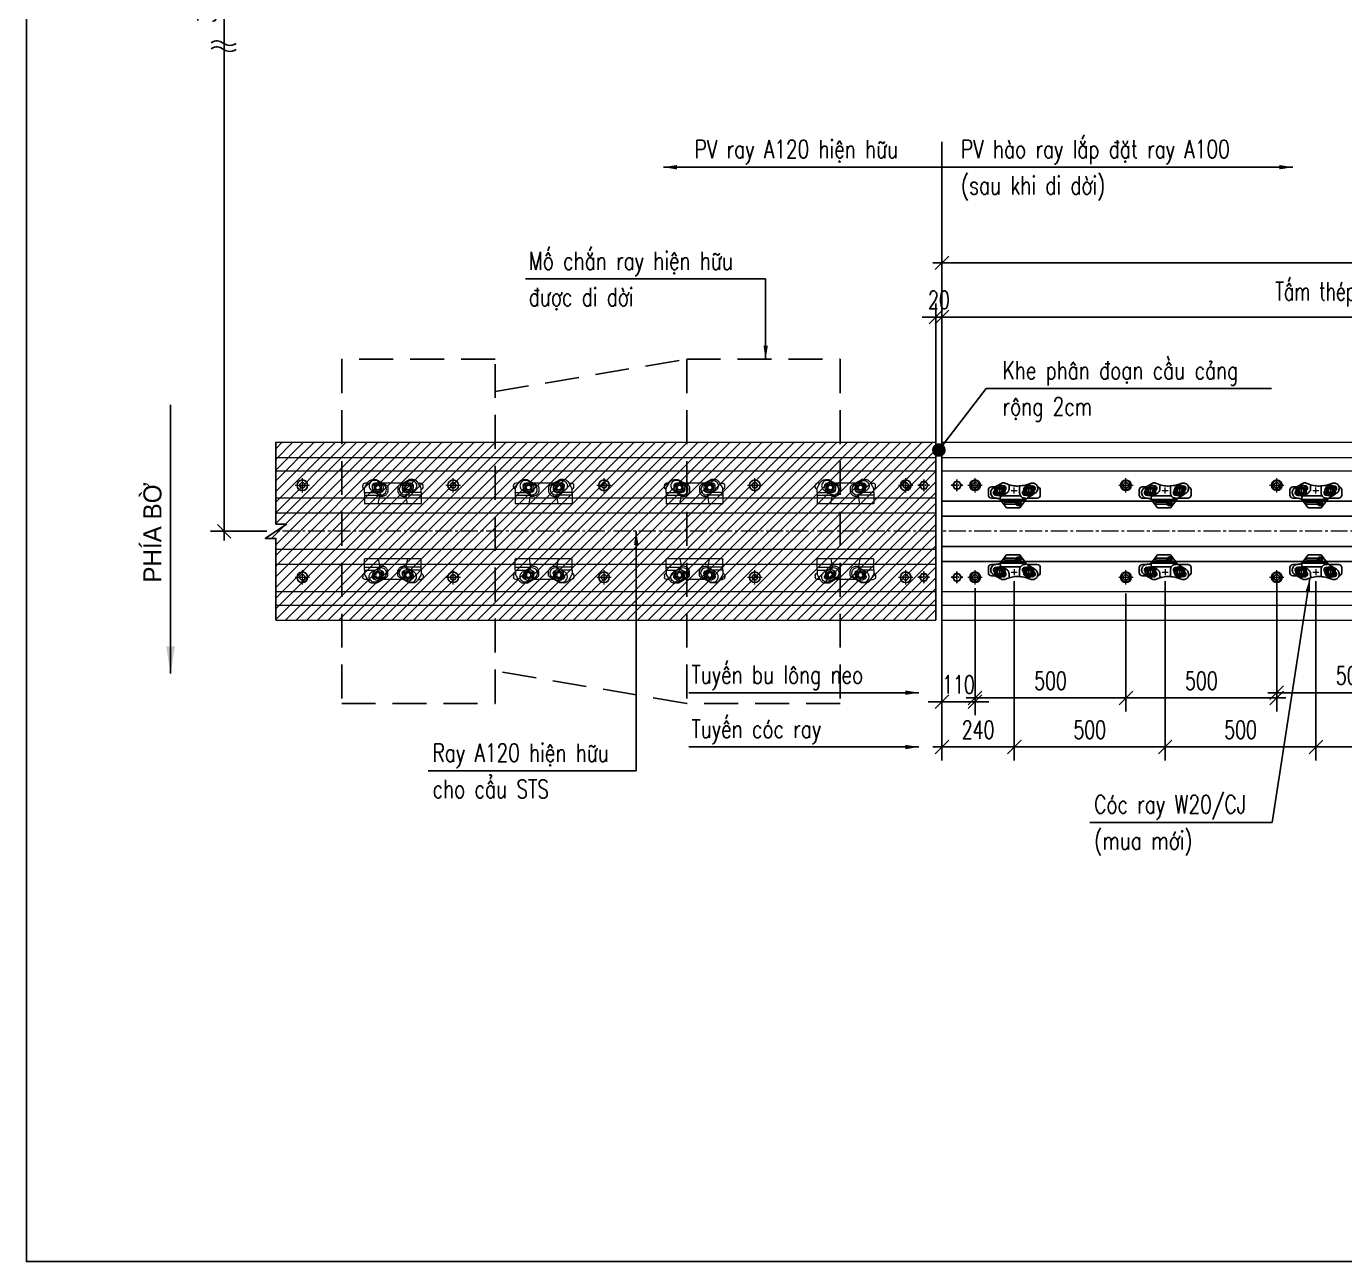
# Model space of a CAD drawing. Header units: millimetres. Extents: x 105795 to 260623, y -660711 to -234400.
# Drawn here: x 132530 to 136899, y -321277 to -317182 of the extents above; entities that cross this region are included whole.
import ezdxf
from ezdxf.enums import TextEntityAlignment as Align

# ---------------------------------------------------------------- set-up
doc = ezdxf.new("R2010")
doc.units = ezdxf.units.MM
doc.header["$LTSCALE"] = 150
doc.header["$MEASUREMENT"] = 0
for name, pattern in [('CENTER', [2, 1.25, -0.25, 0.25, -0.25]), ('CENTER2', [1.125, 0.75, -0.125, 0.125, -0.125]), ('HIDDEN', [0.375, 0.25, -0.125])]:
    doc.linetypes.add(name, pattern=pattern)
doc.layers.get('Defpoints').update_dxf_attribs({"color": 255})
for name, color, linetype in [('Bulong chinh cao do', 7, 'Continuous'), ('Gochanxe', 6, 'Continuous'), ('Khe PD cau cang', 5, 'Continuous'), ('PART', 3, 'Continuous'), ('Ray moi', 1, 'Continuous'), ('T-Dim', 8, 'Continuous'), ('T-Hatch', 8, 'Continuous'), ('T-Manh', 8, 'Continuous'), ('T-Thay', 3, 'Continuous'), ('T-Thep', 1, 'Continuous'), ('T-Truc', 13, 'CENTER2'), ('Tam thep dem', 2, 'Continuous'), ('TEXT', 4, 'Continuous')]:
    doc.layers.add(name, color=color, linetype=linetype)
doc.styles.add('HOA', font='VHAVAN.TTF', dxfattribs={"width": 0.85})
doc.styles.add('THUONG', font='vnsimple.shx', dxfattribs={"width": 0.75})
doc.styles.add('vnsimple', font='vnsimple.shx', dxfattribs={"width": 0.7})
doc.dimstyles.new('30L', dxfattribs={"dimscale": 300, "dimtxt": 0.2, "dimasz": 0.15, "dimexe": 0.15, "dimexo": 0.1, "dimgap": 0.09, "dimtad": 1, "dimdsep": 46, "dimtxsty": 'vnsimple', "dimblk": 'OBLIQUE', "dimcen": 0.09, "dimdle": 0.1, "dimclrd": 256, "dimclre": 256, "dimclrt": 3, "dimadec": 0, "dimazin": 0, "dimtfac": 1, "dimtix": 1, "dimtmove": 1, "dimatfit": 3, "dimfxl": 1, "dimtolj": 1, "dimtzin": 0, "dimarcsym": 0})

# ---------------------------------------------------------------- blocks, each defined once
blk = doc.blocks.new('Bulong M16 chinh cao do')
at = {"layer": 'Bulong chinh cao do', "lineweight": -3}
blk.add_lwpolyline([(-13.9, 0), (-6.9, -12), (6.9, -12), (13.9, 0), (6.9, 12), (-6.9, 12)], close=True, dxfattribs=at)
at = {"layer": 'T-Truc', "color": 250, "linetype": 'CENTER', "lineweight": -3, "ltscale": 0.1}
for p, q in [((-19.4, 0), (19.4, 0)), ((0, -19.4), (0, 19.4))]:
    blk.add_line(p, q, dxfattribs=at)
blk = doc.blocks.new('BU LONG')
at = {"layer": 'PART', "color": 2, "linetype": 'ByBlock', "lineweight": 9, "ltscale": 0.1}
for p, q in [((587063.7, -184968.2), (587063.7, -184920.2)), ((587039.7, -184944.2), (587087.7, -184944.2))]:
    blk.add_line(p, q, dxfattribs=at)
at = {"layer": 'PART', "color": 8, "linetype": 'Continuous'}
blk.add_lwpolyline([(587055.4, -184929.8), (587047.1, -184944.2), (587055.4, -184958.6), (587072.1, -184958.6), (587080.4, -184944.2), (587072.1, -184929.8)], close=True, dxfattribs=at)
at = {"layer": 'PART', "color": 2, "linetype": 'Continuous'}
for radius in [17.6, 8.8]:
    blk.add_circle((587063.7, -184944.2), radius, dxfattribs=at)
blk = doc.blocks.new('coc1')
at = {"layer": 'T-Dim', "color": 8}
for p, q in [((252148.7, -30911), (252131.7, -30911)), ((252158.7, -30953.7), (252158.7, -30921)), ((252163.3, -30958.5), (252191, -30979.2)), ((252191, -30979.2), (252191, -31022.5)), ((252191, -31022.5), (252163.3, -31043.3)), ((252121.7, -31059.7), (252121.7, -31073)), ((252158.7, -31073), (252158.7, -31062.1)), ((252131.7, -31083), (252148.7, -31083))]:
    blk.add_line(p, q, dxfattribs=at)
at = {"layer": 'T-Dim', "color": 250}
for p, q in [((252126.1, -30948.7), (252141.5, -30948.7)), ((252151.5, -30976.2), (252151.5, -31038.5)), ((252171.9, -30984.6), (252171.2, -30984.6)), ((252171.2, -30984.6), (252171.3, -30985.4)), ((252172.9, -31027.2), (252172.9, -30993.4)), ((252174.9, -30991.4), (252177.5, -30991.4)), ((252177.5, -30983), (252175.9, -30983)), ((252175.9, -30983), (252175.9, -30984.6)), ((252175.9, -30985.9), (252175.9, -30987.5)), ((252177.5, -30987.5), (252175.9, -30987.5)), ((252177.8, -30983.6), (252177.8, -30984.6)), ((252177.8, -30986.9), (252177.8, -30985.9)), ((252178.3, -30984.6), (252178.4, -30984.6)), ((252179.5, -30993.4), (252179.5, -31027.2)), ((252181.8, -30986.4), (252181.8, -30984)), ((252126.3, -31045.1), (252141.7, -31045.1)), ((252174.9, -31029.2), (252177.5, -31029.2))]:
    blk.add_line(p, q, dxfattribs=at)
for points in [[(252147.6, -30948.5), (252140.6, -30936.7), (252126.7, -30936.8), (252120, -30948.9), (252127.1, -30960.8), (252140.9, -30960.6)], [(252147.9, -31044.8), (252140.8, -31033), (252127, -31033.1), (252120.2, -31045.2), (252127.3, -31057.1), (252141.1, -31056.9)]]:
    blk.add_lwpolyline(points, close=True, dxfattribs=at)
blk.add_lwpolyline([(252172.3, -30985.9), (252171.8, -30985.9, -0.402189), (252171.3, -30985.4, -0.402189)], format="xyb", dxfattribs=at)
for points in [[(252171.8, -30984.6), (252171.9, -30984.6)], [(252178.3, -30985.9), (252172.3, -30985.9)], [(252174.6, -30984.6), (252178.3, -30984.6)], [(252178.1, -30984.6), (252179.1, -30984.6)], [(252179.1, -30985.9), (252178.3, -30985.9)]]:
    blk.add_lwpolyline(points, dxfattribs=at)
for centre, radius in [((252133.8, -30949.1), 17.5), ((252133.8, -30948.7), 12), ((252133.8, -30948.7), 8.21), ((252133.8, -30948.7), 7.72), ((252176.2, -30982.5), 7.99), ((252134, -31045.1), 17.7), ((252134, -31045.1), 12), ((252134, -31045.1), 8.58), ((252134, -31045.1), 7.72)]:
    blk.add_circle(centre, radius, dxfattribs=at)
for centre, radius, start, end in [((252126.7, -30936.2), 8.21, 33.8579, 204.33), ((252141.3, -30961.6), 8.21, 217.2187, 24.4659), ((252174.7, -30980.6), 4.86, 309.8531, 235.0368), ((252174.6, -30981), 3.55, 325.9393, 270.8947), ((252126.6, -31033), 8.58, 40.2477, 202.8953), ((252174.9, -30993.4), 2, 90, 180), ((252177.5, -30993.4), 2, 0, 90), ((252178.6, -30983.1), 1.56, 288.3305, 324.0231), ((252179, -30987), 1.05, 31.2028, 83.0416), ((252180.9, -30985.2), 1.54, 51.5074, 129.6961), ((252180.9, -30985.2), 1.54, 230.3039, 308.4926), ((252126.6, -31033), 8.58, 243.5906, 244.2653), ((252141.2, -31057), 8.58, 221.8793, 20.5324), ((252141.2, -31057), 8.58, 61.7402, 62.4743), ((252174.9, -31027.2), 2, 180, 270), ((252177.5, -31027.2), 2, 270, 0)]:
    blk.add_arc(centre, radius, start, end, dxfattribs=at)
at = {"layer": 'T-Dim', "color": 8}
for centre, radius, start, end in [((252131.7, -30921), 10, 90, 172.7502), ((252148.7, -30921), 10, 0, 90), ((252141.2, -31057), 8.58, 179.9374, 180.02), ((252126.6, -31033), 8.58, 358.8777, 359.7675), ((252131.7, -31073), 10, 180, 270), ((252148.7, -31073), 10, 270, 0)]:
    blk.add_arc(centre, radius, start, end, dxfattribs=at)
blk.add_open_spline([(252163.3, -30958.5), (252160.5, -30956.2), (252157.4, -30952.2), (252153.2, -30944.9), (252142, -30926.5), (252136.6, -30921.3), (252129, -30918.9), (252122.3, -30919.2), (252116.3, -30921.6), (252113.2, -30924.9), (252109.9, -30930.5), (252108.9, -30934.1), (252109, -30939.9), (252111.7, -30947.5), (252113.9, -30953.5), (252116, -30959.9), (252117.8, -30970.7), (252118.9, -30980.9), (252119.3, -30990.5), (252118.4, -30998.7), (252116, -31010.1), (252113.9, -31017.1), (252110.2, -31026.3), (252108.6, -31031.1), (252108.6, -31036), (252110, -31039.8), (252119.9, -31056.7), (252121.7, -31059.6), (252124.1, -31064.1), (252128.6, -31071), (252134.1, -31073.9), (252138.8, -31075.4), (252144.9, -31075), (252151.5, -31072.3), (252157.7, -31065.7), (252158.7, -31062.5), (252159.6, -31055.9), (252160.3, -31048.8), (252161.8, -31045.5), (252162.5, -31044.1), (252163.3, -31043.3)], degree=3, knots=[0.587392, 0.587392, 0.587392, 0.587392, 1, 2, 3, 4, 5, 6, 7, 8, 9, 10, 11, 12, 13, 14, 15, 16, 17, 18, 19, 20, 21, 22, 23, 24, 25, 26, 27, 28, 29, 30, 31, 32, 33, 34, 35, 36, 37, 37.680973, 37.680973, 37.680973, 37.680973], dxfattribs=at)
at = {"layer": 'T-Dim', "color": 250}
for points in [[(252163.2, -31042.6), (252163.2, -31038.2), (252163.3, -31005.4), (252163.3, -30985.6), (252163.2, -30962.7), (252163.3, -30959.6), (252163.1, -30959.1), (252162.1, -30958.4), (252161, -30958.3), (252159.8, -30958.4), (252159.3, -30959.4), (252159.2, -30961.2), (252159, -30964), (252158.6, -30966.7), (252158.2, -30968.6), (252157, -30970.9), (252154.7, -30973.5), (252151.8, -30976), (252149.7, -30977.4), (252146.7, -30978.8), (252142.9, -30979.4), (252130.9, -30979.5), (252124.3, -30979.6), (252121.3, -30979.6), (252118.7, -30979.8)], [(252163.2, -31042.6), (252161.8, -31043.7), (252159.6, -31043.5), (252155.8, -31043.3), (252153.2, -31041), (252149.8, -31036.1), (252145.1, -31027.2), (252143.6, -31024.1), (252141.4, -31020.8), (252138.9, -31018.5), (252135.8, -31016.1), (252132.8, -31014.9), (252130.3, -31014.2), (252119.9, -31014.1), (252117.4, -31014.1), (252115.3, -31012.2)], [(252177.8, -30983.6), (252177.8, -30983.2), (252177.7, -30983), (252177.5, -30983)], [(252177.8, -30986.9), (252177.8, -30987.3), (252177.7, -30987.5), (252177.5, -30987.5)]]:
    blk.add_open_spline(points, degree=3, dxfattribs=at)
at = {"layer": 'T-Truc', "color": 250, "lineweight": 9, "ltscale": 30}
for p, q in [((252144, -30997), (252124, -30997)), ((252134, -31007), (252134, -30987))]:
    blk.add_line(p, q, dxfattribs=at)
blk = doc.blocks.new('mnmnbvmnbvmnbmnbbn')
at = {"layer": 'Tam thep dem', "lineweight": 9, "ltscale": 0.5}
for points in [[(0, -300), (0, 0), (2980, 0), (2980, -300)], [(0, -300), (0, -400), (2980, -400), (2980, -300)]]:
    blk.add_lwpolyline(points, dxfattribs=at)
at = {"layer": 'Bulong chinh cao do', "linetype": 'Continuous'}
for p in [(50, -47.5), (1510, -47.5), (2930, -47.5)]:
    blk.add_blockref('Bulong M16 chinh cao do', p, dxfattribs=at)
at = {"layer": 'Bulong chinh cao do', "linetype": 'Continuous', "xscale": -1, "rotation": 180}
for p in [(50, -352.5), (1510, -352.5), (2930, -352.5)]:
    blk.add_blockref('Bulong M16 chinh cao do', p, dxfattribs=at)
at = {"layer": 'PART', "linetype": 'Continuous'}
for p in [(-586953.7, 184896.7), (-586453.7, 184896.7), (-585953.7, 184896.7), (-585453.7, 184896.7), (-584953.7, 184896.7), (-584453.7, 184896.7), (-586953.7, 184591.7), (-586453.7, 184591.7), (-585953.7, 184591.7), (-585453.7, 184591.7), (-584953.7, 184591.7), (-584453.7, 184591.7)]:
    blk.add_blockref('BU LONG', p, dxfattribs=at)
at = {"layer": 'T-Dim', "rotation": 270}
for p in [(31237, 252069), (31737, 252069), (32236.3, 252069, 616), (32737, 252069), (33237, 252069), (33737, 252069)]:
    blk.add_blockref('coc1', p, dxfattribs=at)
at = {"layer": 'T-Dim', "xscale": -1, "rotation": 270}
for p in [(31237, -252469), (31737, -252469), (32236.3, -252469, 616), (32737, -252469), (33237, -252469), (33737, -252469)]:
    blk.add_blockref('coc1', p, dxfattribs=at)
blk = doc.blocks.new('_Oblique')
at = {"color": 0, "linetype": 'ByBlock', "lineweight": -2}
blk.add_line((-0.5, -0.5), (0.5, 0.5), dxfattribs=at)
blk = doc.blocks.new('*D583')
at = {"layer": 'Defpoints', "color": 0, "linetype": 'Continuous', "transparency": 16777216}
for p in [(135804.5, -318990.7), (135564.5, -319055.9), (135564.5, -319570.9)]:
    blk.add_point(p, dxfattribs=at)
at = {"layer": 'T-Dim', "linetype": 'Continuous', "lineweight": -2, "transparency": 16777216}
for p, q in [((135804.5, -319020.7), (135804.5, -319615.9)), ((135564.5, -319085.9), (135564.5, -319615.9)), ((135834.5, -319570.9), (135534.5, -319570.9))]:
    blk.add_line(p, q, dxfattribs=at)
at = {"layer": 'T-Dim', "linetype": 'Continuous', "lineweight": -2, "transparency": 16777216, "xscale": 45, "yscale": 45, "zscale": 45, "rotation": 180}
blk.add_blockref('_Oblique', (135564.5, -319570.9), dxfattribs=at)
at = {"layer": 'T-Dim', "linetype": 'Continuous', "lineweight": -2, "transparency": 16777216, "xscale": 45, "yscale": 45, "zscale": 45}
blk.add_blockref('_Oblique', (135804.5, -319570.9), dxfattribs=at)
at = {"layer": 'T-Dim', "color": 3, "linetype": 'Continuous', "transparency": 16777216, "insert": (135684.5, -319513.9), "char_height": 60, "attachment_point": 5, "style": 'vnsimple'}
blk.add_mtext('\\A1;240', dxfattribs=at)
blk = doc.blocks.new('*D584')
at = {"layer": 'Defpoints', "color": 0, "linetype": 'Continuous', "transparency": 16777216}
for p in [(136304.5, -318990.7), (136804.5, -318990.7), (136304.5, -319570.9)]:
    blk.add_point(p, dxfattribs=at)
at = {"layer": 'T-Dim', "linetype": 'Continuous', "lineweight": -2, "transparency": 16777216}
for p, q in [((136304.5, -319020.7), (136304.5, -319615.9)), ((136804.5, -319020.7), (136804.5, -319615.9)), ((136834.5, -319570.9), (136274.5, -319570.9))]:
    blk.add_line(p, q, dxfattribs=at)
at = {"layer": 'T-Dim', "linetype": 'Continuous', "lineweight": -2, "transparency": 16777216, "xscale": 45, "yscale": 45, "zscale": 45, "rotation": 180}
blk.add_blockref('_Oblique', (136304.5, -319570.9), dxfattribs=at)
at = {"layer": 'T-Dim', "linetype": 'Continuous', "lineweight": -2, "transparency": 16777216, "xscale": 45, "yscale": 45, "zscale": 45}
blk.add_blockref('_Oblique', (136804.5, -319570.9), dxfattribs=at)
at = {"layer": 'T-Dim', "color": 3, "linetype": 'Continuous', "transparency": 16777216, "insert": (136554.5, -319513.9), "char_height": 60, "attachment_point": 5, "style": 'vnsimple'}
blk.add_mtext('\\A1;500', dxfattribs=at)
blk = doc.blocks.new('*D585')
at = {"layer": 'Defpoints', "color": 0, "linetype": 'Continuous', "transparency": 16777216}
for p in [(135804.5, -318990.7), (136304.5, -318990.7), (135804.5, -319570.9)]:
    blk.add_point(p, dxfattribs=at)
at = {"layer": 'T-Dim', "linetype": 'Continuous', "lineweight": -2, "transparency": 16777216}
for p, q in [((135804.5, -319020.7), (135804.5, -319615.9)), ((136304.5, -319020.7), (136304.5, -319615.9)), ((136334.5, -319570.9), (135774.5, -319570.9))]:
    blk.add_line(p, q, dxfattribs=at)
at = {"layer": 'T-Dim', "linetype": 'Continuous', "lineweight": -2, "transparency": 16777216, "xscale": 45, "yscale": 45, "zscale": 45, "rotation": 180}
blk.add_blockref('_Oblique', (135804.5, -319570.9), dxfattribs=at)
at = {"layer": 'T-Dim', "linetype": 'Continuous', "lineweight": -2, "transparency": 16777216, "xscale": 45, "yscale": 45, "zscale": 45}
blk.add_blockref('_Oblique', (136304.5, -319570.9), dxfattribs=at)
at = {"layer": 'T-Dim', "color": 3, "linetype": 'Continuous', "transparency": 16777216, "insert": (136054.5, -319513.9), "char_height": 60, "attachment_point": 5, "style": 'vnsimple'}
blk.add_mtext('\\A1;500', dxfattribs=at)
blk = doc.blocks.new('*D636')
at = {"layer": 'Defpoints', "color": 0, "linetype": 'Continuous', "transparency": 16777216}
for p in [(136674.5, -318996.9), (137174.5, -318996.9), (137174.5, -319390.9)]:
    blk.add_point(p, dxfattribs=at)
at = {"layer": 'T-Dim', "linetype": 'Continuous', "lineweight": -2, "transparency": 16777216}
for p, q in [((136674.5, -319026.9), (136674.5, -319435.9)), ((137174.5, -319026.9), (137174.5, -319435.9)), ((136644.5, -319390.9), (137204.5, -319390.9))]:
    blk.add_line(p, q, dxfattribs=at)
at = {"layer": 'T-Dim', "linetype": 'Continuous', "lineweight": -2, "transparency": 16777216, "xscale": 45, "yscale": 45, "zscale": 45, "rotation": 180}
blk.add_blockref('_Oblique', (136674.5, -319390.9), dxfattribs=at)
at = {"layer": 'T-Dim', "linetype": 'Continuous', "lineweight": -2, "transparency": 16777216, "xscale": 45, "yscale": 45, "zscale": 45}
blk.add_blockref('_Oblique', (137174.5, -319390.9), dxfattribs=at)
at = {"layer": 'T-Dim', "color": 3, "linetype": 'Continuous', "transparency": 16777216, "insert": (136924.5, -319333.9), "char_height": 60, "attachment_point": 5, "style": 'vnsimple'}
blk.add_mtext('\\A1;500', dxfattribs=at)
blk = doc.blocks.new('*D637')
at = {"layer": 'Defpoints', "color": 0, "linetype": 'Continuous', "transparency": 16777216}
for p in [(136804.5, -318990.7), (137304.5, -318990.7), (136804.5, -319570.9)]:
    blk.add_point(p, dxfattribs=at)
at = {"layer": 'T-Dim', "linetype": 'Continuous', "lineweight": -2, "transparency": 16777216}
for p, q in [((136804.5, -319020.7), (136804.5, -319615.9)), ((137304.5, -319020.7), (137304.5, -319615.9)), ((137334.5, -319570.9), (136774.5, -319570.9))]:
    blk.add_line(p, q, dxfattribs=at)
at = {"layer": 'T-Dim', "linetype": 'Continuous', "lineweight": -2, "transparency": 16777216, "xscale": 45, "yscale": 45, "zscale": 45, "rotation": 180}
blk.add_blockref('_Oblique', (136804.5, -319570.9), dxfattribs=at)
at = {"layer": 'T-Dim', "linetype": 'Continuous', "lineweight": -2, "transparency": 16777216, "xscale": 45, "yscale": 45, "zscale": 45}
blk.add_blockref('_Oblique', (137304.5, -319570.9), dxfattribs=at)
at = {"layer": 'T-Dim', "color": 3, "linetype": 'Continuous', "transparency": 16777216, "insert": (137054.5, -319513.9), "char_height": 60, "attachment_point": 5, "style": 'vnsimple'}
blk.add_mtext('\\A1;500', dxfattribs=at)
blk = doc.blocks.new('*D1010')
at = {"layer": 'Defpoints', "color": 0, "transparency": 16777216}
for p in [(138544.5, -318145.8), (135564.5, -318658.5), (138544.5, -318658.5)]:
    blk.add_point(p, dxfattribs=at)
at = {"layer": 'T-Dim', "lineweight": -2, "transparency": 16777216}
for p, q in [((135564.5, -318628.5), (135564.5, -318100.8)), ((138544.5, -318628.5), (138544.5, -318100.8)), ((135534.5, -318145.8), (138574.5, -318145.8))]:
    blk.add_line(p, q, dxfattribs=at)
at = {"layer": 'T-Dim', "lineweight": -2, "transparency": 16777216, "xscale": 45, "yscale": 45, "zscale": 45, "rotation": 180}
blk.add_blockref('_Oblique', (135564.5, -318145.8), dxfattribs=at)
at = {"layer": 'T-Dim', "lineweight": -2, "transparency": 16777216, "xscale": 45, "yscale": 45, "zscale": 45}
blk.add_blockref('_Oblique', (138544.5, -318145.8), dxfattribs=at)
at = {"layer": 'T-Dim', "color": 3, "transparency": 16777216, "insert": (137054.5, -318070.3), "char_height": 60, "attachment_point": 5, "style": 'vnsimple'}
blk.add_mtext('\\A1;TÊm thÐp ®Öm lo¹i 1:2980', dxfattribs=at)
blk = doc.blocks.new('*D1042')
at = {"layer": 'Defpoints', "color": 0, "linetype": 'Continuous', "transparency": 16777216}
for p in [(135544.5, -318145.8), (135544.5, -318655.9), (135564.5, -318658.5)]:
    blk.add_point(p, dxfattribs=at)
at = {"layer": 'T-Dim', "linetype": 'Continuous', "lineweight": -2, "transparency": 16777216}
for p, q in [((135544.5, -318625.9), (135544.5, -318100.8)), ((135564.5, -318628.5), (135564.5, -318100.8)), ((135544.5, -318145.8), (135499.5, -318145.8)), ((135564.5, -318145.8), (135544.5, -318145.8)), ((135564.5, -318145.8), (135609.5, -318145.8))]:
    blk.add_line(p, q, dxfattribs=at)
at = {"layer": 'T-Dim', "linetype": 'Continuous', "lineweight": -2, "transparency": 16777216, "xscale": 45, "yscale": 45, "zscale": 45}
blk.add_blockref('_Oblique', (135544.5, -318145.8), dxfattribs=at)
at = {"layer": 'T-Dim', "linetype": 'Continuous', "lineweight": -2, "transparency": 16777216, "xscale": 45, "yscale": 45, "zscale": 45, "rotation": 180}
blk.add_blockref('_Oblique', (135564.5, -318145.8), dxfattribs=at)
at = {"layer": 'T-Dim', "color": 3, "linetype": 'Continuous', "transparency": 16777216, "insert": (135554.5, -318088.8), "char_height": 60, "attachment_point": 5, "style": 'vnsimple'}
blk.add_mtext('\\A1;20', dxfattribs=at)
blk = doc.blocks.new('Coc doi')
at = {"layer": 'T-Hatch', "color": 250, "lineweight": 13}
for p, q in [((-50, 1.8), (-50, 6.9)), ((-42.5, 0.2), (-33.2, 16.4)), ((-34.3, 14.4), (-42.5, 14.4)), ((-16, 26.3), (-6.3, 26.3)), ((-1.4, 25), (28.9, 7.5)), ((19.5, 9.5), (-1.1, 21.5)), ((12.1, 6.9), (11.8, 7)), ((83.1, 14.4), (16.9, 14.4)), ((101.4, 25), (71.1, 7.5)), ((80.5, 9.5), (101.1, 21.5)), ((87.9, 6.9), (88.2, 7)), ((116, 26.3), (106.3, 26.3)), ((142.5, 0.2), (133.2, 16.4)), ((134.3, 14.4), (142.5, 14.4)), ((150, 1.8), (150, 6.9)), ((-43.9, -6.1), (-46.3, -4.7)), ((-44, -15.8), (-43.9, -14.2)), ((-44, -16), (-44, -52.9)), ((-44, -16), (-9, -16)), ((-44, -25.6), (5.4, -25.6)), ((-43.9, -14.3), (-43.9, -4.8)), ((-19.5, -10.1), (-13.9, -13.3)), ((-13.9, -13.3), (-3, -19.3)), ((3.9, -24.1), (-3, -19.3)), ((0.1, -13.9), (-0.2, -13.8)), ((1.6, -53.9), (6.4, -27)), ((5, -21.6), (4.6, -21.6)), ((5, -21.6), (5, -21.2)), ((5, -21.6), (5.3, -21.6)), ((5, -21.6), (5, -21.8)), ((13.9, -29.2), (7.6, -29.2)), ((33.9, -1.1), (33.9, -9.2)), ((66.1, -1.1), (66.1, -9.2)), ((86.1, -29.2), (92.4, -29.2)), ((98.4, -53.9), (93.6, -27)), ((144, -25.6), (94.6, -25.6)), ((95, -21.6), (94.7, -21.6)), ((95, -21.6), (95, -21.2)), ((95, -21.6), (95.4, -21.6)), ((95, -21.6), (95, -21.8)), ((96.1, -24.1), (103, -19.3)), ((99.9, -13.9), (100.2, -13.8)), ((113.9, -13.3), (103, -19.3)), ((144, -16), (109, -16)), ((119.5, -10.1), (113.9, -13.3)), ((143.9, -6.1), (146.3, -4.7)), ((143.9, -14.3), (143.9, -4.8)), ((144, -15.8), (143.9, -14.2)), ((144, -16), (144, -52.9)), ((143, -53.9), (-43, -53.9))]:
    blk.add_line(p, q, dxfattribs=at)
for centre, radius in [((0.3, -0.2), 17.5), ((0, 0), 8.5), ((99.7, -0.2), 17.5), ((100, 0), 8.5)]:
    blk.add_circle(centre, radius, dxfattribs=at)
at = {"layer": 'T-Hatch', "color": 250, "lineweight": 9}
for centre in [(0, 0), (100, 0)]:
    blk.add_circle(centre, 7.5, dxfattribs=at)
at = {"layer": 'T-Hatch', "color": 250, "lineweight": 13}
for centre, radius, start, end in [((-42.5, 6.9), 7.5, 90, 180), ((-42.5, 1.8), 7.5, 180, 240), ((-10.3, 5.7), 8.5, 85.9329, 216.0164), ((0, 0), 13.7, 149.2077, 150.7619), ((0, 0), 13.7, 89.9848, 90.7619), ((0, 0), 13.7, 89.2077, 89.9848), ((10.3, -6.3), 18.3, 267.4896, 59.7705), ((0.3, -0.1), 13.7, 29.2077, 30.7619), ((89.7, -6.3), 18.3, 120.2295, 272.5104), ((99.7, -0.1), 13.7, 149.2381, 150.7923), ((100, 0), 13.7, 90.0152, 90.7923), ((100, 0), 13.7, 89.2381, 90.0152), ((110.3, 5.7), 8.5, 323.9836, 94.0671), ((100, 0), 13.7, 29.2381, 30.7923), ((142.5, 6.9), 7.5, 0, 90), ((142.5, 1.8), 7.5, 300, 0), ((0, 0), 13.7, 209.2077, 210.7619), ((0.3, -0.1), 13.7, 269.2077, 269.9848), ((0.3, -0.1), 13.7, 269.9848, 270.7619), ((1.1, -28.2), 5, 350, 55.4096), ((9.3, -27.6), 3, 87.49, 170), ((10.3, -6.3), 8.5, 267.6808, 29.154), ((0.3, -0.1), 13.7, 329.2077, 330.7619), ((89.7, -6.3), 8.5, 150.846, 272.3192), ((99.7, -0.1), 13.7, 209.2381, 210.7923), ((90.7, -27.6), 3, 10, 92.51), ((98.9, -28.2), 5, 124.5904, 190), ((99.7, -0.1), 13.7, 269.2381, 270.0152), ((99.7, -0.1), 13.7, 270.0152, 270.7923), ((100, 0), 13.7, 329.2381, 330.7923), ((-43, -52.9), 1, 180, 270), ((143, -52.9), 1, 270, 0)]:
    blk.add_arc(centre, radius, start, end, dxfattribs=at)
at = {"layer": 'T-Hatch', "color": 250, "lineweight": 9}
for centre, start, end in [((0, 0), 119.9848, 179.9848), ((0, 0), 179.9848, 239.9848), ((0, 0), 89.9848, 119.9848), ((0, 0), 59.9848, 89.9848), ((0, 0), 359.9848, 59.9848), ((100, 0), 120.0152, 180.0152), ((100, 0), 90.0152, 120.0152), ((100, 0), 60.0152, 90.0152), ((100, 0), 0.0152, 60.0152), ((100, 0), 300.0152, 0.0152), ((0, 0), 239.9848, 269.9848), ((0, 0), 269.9848, 299.9848), ((0, 0), 299.9848, 359.9848), ((100, 0), 180.0152, 240.0152), ((100, 0), 240.0152, 270.0152), ((100, 0), 270.0152, 300.0152)]:
    blk.add_arc(centre, 12, start, end, dxfattribs=at)
at = {"layer": 'T-Hatch', "color": 250, "lineweight": 13, "extrusion": (0, 0, -1)}
for centre, major_axis, ratio, start_param, end_param in [((-43, -16), (0, -1.73), 0.57735, 1.570796, 1.675516), ((-43, -16), (0, -1.73), 0.57735, 1.466077, 1.570796), ((6.7, -31), (-0.4, -1.96), 0.501784, 1.520424, 1.993143)]:
    blk.add_ellipse(centre, major_axis=major_axis, ratio=ratio, start_param=start_param, end_param=end_param, dxfattribs=at)
at = {"layer": 'T-Hatch', "color": 250, "lineweight": 13}
for centre, major_axis, ratio, start_param, end_param in [((93.3, -31), (0.4, -1.96), 0.501784, 1.520424, 1.993143), ((143, -16), (0, -1.73), 0.57735, 1.570796, 1.675516), ((143, -16), (0, -1.73), 0.57735, 1.466077, 1.570796)]:
    blk.add_ellipse(centre, major_axis=major_axis, ratio=ratio, start_param=start_param, end_param=end_param, dxfattribs=at)
for points, knots in [([(-43.9, -4.8), (-43.9, -3.9), (-43.7, -3), (-43.3, -1.3), (-43, -0.5), (-42.5, 0.2)], [0, 0, 0, 0, 0.5, 0.5, 1, 1, 1, 1]), ([(-33.2, 16.4), (-32.3, 17.9), (-30.7, 20), (-28.8, 21.7), (-27.4, 22.8), (-25.6, 24), (-23.6, 24.9), (-20.3, 26), (-18.1, 26.3), (-16, 26.3)], [0, 0, 0, 0, 0.25, 0.375, 0.375, 0.5, 0.6875, 0.6875, 1, 1, 1, 1]), ([(-1.1, 21.5), (-3.2, 22.7), (-5.4, 23.5), (-10.2, 24.1), (-12.6, 24), (-17.2, 22.7), (-19.4, 21.7), (-23.2, 18.8), (-24.8, 17), (-26.6, 13.9), (-27.6, 11.7), (-28.2, 9.4), (-28.6, 6.7), (-28.6, 5.2), (-28.3, 2.8), (-28.2, 1.9), (-27.6, -0.1), (-27, -1.8), (-25.9, -3.9), (-24.5, -5.9), (-23.3, -7.2), (-21.5, -8.8), (-20.5, -9.5), (-19.5, -10.1)], [0, 0, 0, 0, 0.125, 0.125, 0.25, 0.25, 0.375, 0.375, 0.5, 0.5, 0.5625, 0.625, 0.625, 0.703125, 0.703125, 0.75, 0.75, 0.8125, 0.84375, 0.875, 0.9375, 0.9375, 1, 1, 1, 1]), ([(-6.3, 26.3), (-5.5, 26.3), (-4.6, 26.2), (-2.9, 25.8), (-2.1, 25.4), (-1.4, 25)], [0, 0, 0, 0, 0.5, 0.5, 1, 1, 1, 1]), ([(12.2, -6.9), (12.2, -5.9), (12.2, -3.5), (12.2, -1.4), (12.2, 1.2), (12.2, 3.2), (12.2, 5.6), (12.3, 6.6)], [0, 0, 0, 0, 0.1875, 0.5, 0.5, 0.8125, 1, 1, 1, 1]), ([(28.9, 7.5), (30.1, 6.8), (31.1, 6), (32.4, 4.3), (33, 3.1), (33.7, 1.1), (33.9, -0.2), (33.9, -1.1)], [0, 0, 0, 0, 0.375, 0.375, 0.625, 0.75, 1, 1, 1, 1]), ([(71.1, 7.5), (69.9, 6.8), (68.9, 6), (67.6, 4.3), (67, 3.1), (66.3, 1.1), (66.1, -0.2), (66.1, -1.1)], [0, 0, 0, 0, 0.375, 0.375, 0.625, 0.75, 1, 1, 1, 1]), ([(87.8, -6.9), (87.8, -5.9), (87.8, -3.5), (87.8, -1.4), (87.8, 1.2), (87.8, 3.2), (87.8, 5.6), (87.7, 6.6)], [0, 0, 0, 0, 0.1875, 0.5, 0.5, 0.8125, 1, 1, 1, 1]), ([(101.1, 21.5), (103.2, 22.7), (105.4, 23.5), (110.2, 24.1), (112.6, 24), (117.2, 22.7), (119.4, 21.7), (123.2, 18.8), (124.8, 17), (126.6, 13.9), (127.6, 11.7), (128.2, 9.4), (128.6, 6.7), (128.6, 5.2), (128.3, 2.8), (128.2, 1.9), (127.6, -0.1), (127, -1.8), (125.9, -3.9), (124.5, -5.9), (123.3, -7.2), (121.5, -8.8), (120.5, -9.5), (119.5, -10.1)], [0, 0, 0, 0, 0.125, 0.125, 0.25, 0.25, 0.375, 0.375, 0.5, 0.5, 0.5625, 0.625, 0.625, 0.703125, 0.703125, 0.75, 0.75, 0.8125, 0.84375, 0.875, 0.9375, 0.9375, 1, 1, 1, 1]), ([(106.3, 26.3), (105.5, 26.3), (104.6, 26.2), (102.9, 25.8), (102.1, 25.4), (101.4, 25)], [0, 0, 0, 0, 0.5, 0.5, 1, 1, 1, 1]), ([(133.2, 16.4), (132.3, 17.9), (130.7, 20), (128.8, 21.7), (127.4, 22.8), (125.6, 24), (123.6, 24.9), (120.3, 26), (118.1, 26.3), (116, 26.3)], [0, 0, 0, 0, 0.25, 0.375, 0.375, 0.5, 0.6875, 0.6875, 1, 1, 1, 1]), ([(143.9, -4.8), (143.9, -3.9), (143.7, -3), (143.3, -1.3), (143, -0.5), (142.5, 0.2)], [0, 0, 0, 0, 0.5, 0.5, 1, 1, 1, 1]), ([(0.4, -13.9), (1.3, -13.4), (3.3, -12.2), (5.1, -11.2), (7.4, -9.9), (9.2, -8.8), (11.2, -7.7), (12.1, -7.2)], [0, 0, 0, 0, 0.1875, 0.5, 0.5, 0.8125, 1, 1, 1, 1]), ([(7.6, -29.2), (7.3, -29.2), (7, -29.3), (6.4, -29.5), (6.2, -29.7), (6, -30)], [0, 0, 0, 0, 0.5, 0.5, 1, 1, 1, 1]), ([(33.9, -9.2), (33.9, -11.9), (33.4, -14.5), (31.9, -18.1), (30.6, -20.4), (29, -22.4), (27.1, -24.3), (25.1, -25.9), (22.7, -27.2), (20.3, -28.2), (19.1, -28.6), (16.5, -29.1), (15.2, -29.2), (13.9, -29.2)], [0, 0, 0, 0, 0.25, 0.25, 0.375, 0.5, 0.5, 0.625, 0.75, 0.75, 0.875, 0.875, 1, 1, 1, 1]), ([(66.1, -9.2), (66.1, -11.9), (66.6, -14.5), (68.1, -18.1), (69.4, -20.4), (71, -22.4), (72.9, -24.3), (74.9, -25.9), (77.2, -27.2), (79.7, -28.2), (80.9, -28.6), (83.5, -29.1), (84.8, -29.2), (86.1, -29.2)], [0, 0, 0, 0, 0.25, 0.25, 0.375, 0.5, 0.5, 0.625, 0.75, 0.75, 0.875, 0.875, 1, 1, 1, 1]), ([(99.6, -13.9), (98.7, -13.4), (96.7, -12.2), (94.9, -11.2), (92.6, -9.9), (90.8, -8.8), (88.8, -7.7), (87.9, -7.2)], [0, 0, 0, 0, 0.1875, 0.5, 0.5, 0.8125, 1, 1, 1, 1]), ([(92.4, -29.2), (92.7, -29.2), (93, -29.3), (93.6, -29.5), (93.8, -29.7), (94, -30)], [0, 0, 0, 0, 0.5, 0.5, 1, 1, 1, 1])]:
    blk.add_open_spline(points, degree=3, knots=knots, dxfattribs=at)
for points in [[(-12, 6.7), (-12, 4.3), (-12, 2.2), (-12, 0)], [(-12, 0), (-12, -1.1), (-12, -3.2), (-12, -5.5), (-12, -6.7)], [(-6, 10.4), (-7.9, 9.3), (-9.7, 8.2), (-11.8, 7)], [(-0.1, 13.7), (-1.2, 13.1), (-3.2, 12), (-5, 10.9), (-6, 10.4)], [(6, 10.4), (4.1, 11.5), (2.3, 12.5), (0.2, 13.7)], [(11.8, 7), (10.8, 7.6), (8.8, 8.8), (7, 9.8), (6, 10.4)], [(88.2, 7), (89.2, 7.6), (91.2, 8.8), (93, 9.8), (94, 10.4)], [(94, 10.4), (95.9, 11.5), (97.7, 12.5), (99.8, 13.7)], [(100.1, 13.7), (101.2, 13.1), (103.2, 12), (105, 10.9), (106, 10.4)], [(106, 10.4), (107.9, 9.3), (109.7, 8.2), (111.8, 7)], [(112, 6.7), (112, 4.3), (112, 2.2), (112, 0)], [(112, 0), (112, -1.1), (112, -3.2), (112, -5.5), (112, -6.7)], [(-11.8, -7.1), (-9.7, -8.3), (-7.9, -9.3), (-6, -10.4)], [(-6, -10.4), (-5.1, -10.9), (-3.2, -12), (-1.2, -13.2), (-0.2, -13.8)], [(106, -10.4), (105.1, -10.9), (103.2, -12), (101.2, -13.2), (100.2, -13.8)], [(111.8, -7.1), (109.7, -8.3), (107.9, -9.3), (106, -10.4)]]:
    blk.add_open_spline(points, degree=3, dxfattribs=at)
for p in [(5, -21.6), (5, -21.6), (5, -21.6), (5, -21.6), (5, -21.6), (5, -21.6), (95, -21.6), (95, -21.6), (95, -21.6), (95, -21.6), (95, -21.6), (95, -21.6)]:
    blk.add_point(p, dxfattribs=at)
blk = doc.blocks.new('*D1043')
at = {"layer": 'Defpoints', "color": 0, "transparency": 16777216}
for p in [(145444.5, -317965.8), (135564.5, -318755.9), (145444.5, -318755.9)]:
    blk.add_point(p, dxfattribs=at)
at = {"layer": 'T-Hatch', "lineweight": -2, "transparency": 16777216}
for p, q in [((135564.5, -318725.9), (135564.5, -317920.8)), ((145444.5, -318725.9), (145444.5, -317920.8)), ((135534.5, -317965.8), (145474.5, -317965.8))]:
    blk.add_line(p, q, dxfattribs=at)
at = {"layer": 'T-Hatch', "lineweight": -2, "transparency": 16777216, "xscale": 45, "yscale": 45, "zscale": 45, "rotation": 180}
blk.add_blockref('_Oblique', (135564.5, -317965.8), dxfattribs=at)
at = {"layer": 'T-Hatch', "lineweight": -2, "transparency": 16777216, "xscale": 45, "yscale": 45, "zscale": 45}
blk.add_blockref('_Oblique', (145444.5, -317965.8), dxfattribs=at)
at = {"layer": 'T-Hatch', "color": 3, "transparency": 16777216, "insert": (140504.5, -317893.1), "char_height": 60, "attachment_point": 5, "style": 'vnsimple'}
blk.add_mtext('\\A1;Thanh ray tËn dông l¹i (B1):9880', dxfattribs=at)
blk = doc.blocks.new('*D1080')
at = {"layer": 'Defpoints', "color": 0, "linetype": 'Continuous', "transparency": 16777216}
for p in [(136174.5, -319032.4), (136674.5, -318996.9), (136174.5, -319408.4)]:
    blk.add_point(p, dxfattribs=at)
at = {"layer": 'T-Dim', "linetype": 'Continuous', "lineweight": -2, "transparency": 16777216}
for p, q in [((136674.5, -319026.9), (136674.5, -319453.4)), ((136174.5, -319062.4), (136174.5, -319453.4)), ((136704.5, -319408.4), (136144.5, -319408.4))]:
    blk.add_line(p, q, dxfattribs=at)
at = {"layer": 'T-Dim', "linetype": 'Continuous', "lineweight": -2, "transparency": 16777216, "xscale": 45, "yscale": 45, "zscale": 45, "rotation": 180}
blk.add_blockref('_Oblique', (136174.5, -319408.4), dxfattribs=at)
at = {"layer": 'T-Dim', "linetype": 'Continuous', "lineweight": -2, "transparency": 16777216, "xscale": 45, "yscale": 45, "zscale": 45}
blk.add_blockref('_Oblique', (136674.5, -319408.4), dxfattribs=at)
at = {"layer": 'T-Dim', "color": 3, "linetype": 'Continuous', "transparency": 16777216, "insert": (136424.5, -319351.4), "char_height": 60, "attachment_point": 5, "style": 'vnsimple'}
blk.add_mtext('\\A1;500', dxfattribs=at)
blk = doc.blocks.new('*D1081')
at = {"layer": 'Defpoints', "color": 0, "linetype": 'Continuous', "transparency": 16777216}
for p in [(135674.5, -319032.4), (136174.5, -319032.4), (135674.5, -319408.4)]:
    blk.add_point(p, dxfattribs=at)
at = {"layer": 'T-Dim', "linetype": 'Continuous', "lineweight": -2, "transparency": 16777216}
for p, q in [((135674.5, -319062.4), (135674.5, -319453.4)), ((136174.5, -319062.4), (136174.5, -319453.4)), ((136204.5, -319408.4), (135644.5, -319408.4))]:
    blk.add_line(p, q, dxfattribs=at)
at = {"layer": 'T-Dim', "linetype": 'Continuous', "lineweight": -2, "transparency": 16777216, "xscale": 45, "yscale": 45, "zscale": 45, "rotation": 180}
blk.add_blockref('_Oblique', (135674.5, -319408.4), dxfattribs=at)
at = {"layer": 'T-Dim', "linetype": 'Continuous', "lineweight": -2, "transparency": 16777216, "xscale": 45, "yscale": 45, "zscale": 45}
blk.add_blockref('_Oblique', (136174.5, -319408.4), dxfattribs=at)
at = {"layer": 'T-Dim', "color": 3, "linetype": 'Continuous', "transparency": 16777216, "insert": (135924.5, -319351.4), "char_height": 60, "attachment_point": 5, "style": 'vnsimple'}
blk.add_mtext('\\A1;500', dxfattribs=at)
blk = doc.blocks.new('*D1065')
at = {"layer": 'Defpoints', "color": 0, "linetype": 'Continuous', "transparency": 16777216}
for p in [(135674.5, -319014.9), (135564.5, -319055.9), (135564.5, -319420.9)]:
    blk.add_point(p, dxfattribs=at)
at = {"layer": 'T-Dim', "linetype": 'Continuous', "lineweight": -2, "transparency": 16777216}
for p, q in [((135674.5, -319044.9), (135674.5, -319465.9)), ((135564.5, -319085.9), (135564.5, -319465.9)), ((135564.5, -319420.9), (135519.5, -319420.9)), ((135674.5, -319420.9), (135564.5, -319420.9)), ((135674.5, -319420.9), (135719.5, -319420.9))]:
    blk.add_line(p, q, dxfattribs=at)
at = {"layer": 'T-Dim', "linetype": 'Continuous', "lineweight": -2, "transparency": 16777216, "xscale": 45, "yscale": 45, "zscale": 45}
blk.add_blockref('_Oblique', (135564.5, -319420.9), dxfattribs=at)
at = {"layer": 'T-Dim', "linetype": 'Continuous', "lineweight": -2, "transparency": 16777216, "xscale": 45, "yscale": 45, "zscale": 45, "rotation": 180}
blk.add_blockref('_Oblique', (135674.5, -319420.9), dxfattribs=at)
at = {"layer": 'T-Dim', "color": 3, "linetype": 'Continuous', "transparency": 16777216, "insert": (135619.5, -319363.9), "char_height": 60, "attachment_point": 5, "style": 'vnsimple'}
blk.add_mtext('\\A1;110', dxfattribs=at)
blk = doc.blocks.new('gfdssgsgsg')
at = {"color": 250, "linetype": 'HIDDEN', "ltscale": 3}
for points in [[(0, 570.5), (0, -570.5), (508.3, -570.5), (508.3, 570.5), (0, 570.5)], [(508.3, 463.2), (1143.6, 570.5), (1651.8, 570.5), (1651.8, -570.5), (1143.6, -570.5), (508.3, -463.2)], [(1143.6, 570.5), (1143.6, -570.5)]]:
    blk.add_lwpolyline(points, dxfattribs=at)
blk = doc.blocks.new('*D1086')
at = {"layer": 'Defpoints', "color": 0, "linetype": 'Continuous', "transparency": 16777216}
for p in [(133356.6, -315306.7), (133185.2, -318855.9), (133356.6, -318855.9)]:
    blk.add_point(p, dxfattribs=at)
at = {"layer": 'T-Dim', "linetype": 'Continuous', "lineweight": -2, "transparency": 16777216}
for p, q in [((133185.2, -315276.7), (133185.2, -318885.9)), ((133326.6, -315306.7), (133140.2, -315306.7)), ((133326.6, -318855.9), (133140.2, -318855.9))]:
    blk.add_line(p, q, dxfattribs=at)
at = {"layer": 'T-Dim', "linetype": 'Continuous', "lineweight": -2, "transparency": 16777216, "xscale": 45, "yscale": 45, "zscale": 45}
for p, rotation in [((133185.2, -315306.7), 90), ((133185.2, -318855.9), 270)]:
    blk.add_blockref('_Oblique', p, dxfattribs=dict(at, rotation=rotation))
at = {"layer": 'T-Dim', "color": 3, "linetype": 'Continuous', "transparency": 16777216, "insert": (133128.2, -317081.3), "char_height": 60, "attachment_point": 5, "rotation": 90, "style": 'vnsimple'}
blk.add_mtext('\\A1;30480', dxfattribs=at)

msp = doc.modelspace()

# ---------------------------------------------------------------- hatches: boundary and pattern name
at = {"layer": 'T-Hatch'}
h = msp.add_hatch(dxfattribs=at)
h.set_pattern_fill('ANSI31', color=256, scale=200)
h.set_pattern_definition([(45, (0, -2749.144), (-17.6776695, 17.6776695), [])])
h.paths.add_polyline_path([(135544.457, -318560.89), (133356.621, -318560.89), (133356.621, -318832.567), (133391.606, -318832.567), (133321.636, -318879.213), (133356.621, -318879.213), (133356.621, -319150.89), (135544.457, -319150.89)])

# ---------------------------------------------------------------- linework, layer by layer
at = {"layer": 'Defpoints', "linetype": 'Continuous'}
msp.add_lwpolyline([(132529.655, -312876.997), (142279.655, -312876.997), (142279.655, -321276.997), (132529.655, -321276.997)], close=True, dxfattribs=at)
at = {"layer": 'Khe PD cau cang', "linetype": 'Continuous'}
for p, q in [((135544.457, -318560.89), (135544.457, -319150.89)), ((135564.457, -318560.89), (135564.457, -319150.89))]:
    msp.add_line(p, q, dxfattribs=at)
at = {"layer": 'PART', "color": 8, "linetype": 'ByBlock', "lineweight": 9, "ltscale": 0.1}
for p, q in [((133444.457, -318727.39), (133444.457, -318679.39)), ((133944.457, -318727.39), (133944.457, -318679.39)), ((134444.457, -318727.39), (134444.457, -318679.39)), ((134944.457, -318727.39), (134944.457, -318679.39)), ((135444.457, -318727.39), (135444.457, -318679.39)), ((133420.457, -318703.39), (133468.457, -318703.39)), ((133920.457, -318703.39), (133968.457, -318703.39)), ((134420.457, -318703.39), (134468.457, -318703.39)), ((134920.457, -318703.39), (134968.457, -318703.39)), ((135420.457, -318703.39), (135468.457, -318703.39)), ((133444.457, -319032.39), (133444.457, -318984.39)), ((133944.457, -319032.39), (133944.457, -318984.39)), ((134444.457, -319032.39), (134444.457, -318984.39)), ((134944.457, -319032.39), (134944.457, -318984.39)), ((135444.457, -319032.39), (135444.457, -318984.39)), ((133420.457, -319008.39), (133468.457, -319008.39)), ((133920.457, -319008.39), (133968.457, -319008.39)), ((134420.457, -319008.39), (134468.457, -319008.39)), ((134920.457, -319008.39), (134968.457, -319008.39)), ((135420.457, -319008.39), (135468.457, -319008.39))]:
    msp.add_line(p, q, dxfattribs=at)
at = {"layer": 'PART', "color": 8, "linetype": 'Continuous'}
for centre, radius in [((133444.457, -318703.39), 17.6), ((133944.457, -318703.39), 17.6), ((134444.457, -318703.39), 17.6), ((134944.457, -318703.39), 17.6), ((135444.457, -318703.39), 17.6), ((133444.457, -318703.39), 8.8), ((133944.457, -318703.39), 8.8), ((134444.457, -318703.39), 8.8), ((134944.457, -318703.39), 8.8), ((135444.457, -318703.39), 8.8), ((133444.457, -319008.39), 17.6), ((133944.457, -319008.39), 17.6), ((134444.457, -319008.39), 17.6), ((134944.457, -319008.39), 17.6), ((135444.457, -319008.39), 17.6), ((133444.457, -319008.39), 8.8), ((133944.457, -319008.39), 8.8), ((134444.457, -319008.39), 8.8), ((134944.457, -319008.39), 8.8), ((135444.457, -319008.39), 8.8)]:
    msp.add_circle(centre, radius, dxfattribs=at)
at = {"layer": 'Ray moi', "linetype": 'Continuous'}
for p, q in [((135564.457, -318755.89), (145444.457, -318755.89)), ((135564.457, -318805.89), (145444.457, -318805.89)), ((135564.457, -318905.89), (145444.457, -318905.89)), ((135564.457, -318955.89), (145444.457, -318955.89))]:
    msp.add_line(p, q, dxfattribs=at)
msp.add_lwpolyline([(135564.457, -318755.89), (135564.457, -318955.89)], dxfattribs=at)
at = {"layer": 'T-Dim', "linetype": 'Continuous'}
msp.add_lwpolyline([(135564.457, -317920.832), (135564.457, -317565.066)], dxfattribs=at)
at = {"layer": 'T-Dim', "color": 2, "linetype": 'Continuous'}
for points in [[(133142.249, -317236.126), (133149.277, -317231.935), (133167.782, -317224.137), (133194.455, -317251.033), (133216.133, -317242.983), (133225.642, -317238.717)], [(133142.249, -317256.126), (133149.277, -317251.935), (133167.782, -317244.137), (133194.455, -317271.033), (133216.133, -317262.983), (133225.642, -317258.717)]]:
    msp.add_open_spline(points, degree=3, knots=[11.41053638, 11.41053638, 11.41053638, 11.41053638, 34.21231375, 71.6557429, 100.64809076, 100.64809076, 100.64809076, 100.64809076], dxfattribs=at)
at = {"layer": 'T-Manh', "color": 2}
msp.add_lwpolyline([(133356.621, -318560.89), (133356.621, -318832.567), (133391.606, -318832.567), (133321.636, -318879.213), (133356.621, -318879.213), (133356.621, -319150.89)], dxfattribs=at)
at = {"layer": 'T-Thay', "color": 3, "lineweight": 13}
for p, q in [((133356.621, -318560.89), (135544.457, -318560.89)), ((135564.457, -318560.89), (235524.457, -318560.89)), ((133356.621, -319150.89), (135544.457, -319150.89)), ((135564.457, -319150.89), (235524.457, -319150.89))]:
    msp.add_line(p, q, dxfattribs=at)
at = {"layer": 'T-Thay', "color": 7, "lineweight": 13}
for p, q in [((133356.621, -318610.89), (135544.457, -318610.89)), ((135564.457, -318610.89), (235524.457, -318610.89)), ((133356.621, -319100.89), (135544.457, -319100.89)), ((135564.457, -319100.89), (235524.457, -319100.89))]:
    msp.add_line(p, q, dxfattribs=at)
at = {"layer": 'T-Thep', "color": 6, "lineweight": 13}
for p, q in [((135544.457, -318745.89), (133356.621, -318745.89)), ((135544.457, -318795.89), (133356.621, -318795.89)), ((135544.457, -318915.89), (133356.621, -318915.89)), ((135544.457, -318965.89), (133356.621, -318965.89))]:
    msp.add_line(p, q, dxfattribs=at)
msp.add_lwpolyline([(135544.457, -318745.89), (135544.457, -318965.89)], dxfattribs=at)
at = {"layer": 'T-Truc', "lineweight": 9, "ltscale": 0.5}
for p, q in [((135544.457, -318855.89), (133356.621, -318855.89)), ((240184.457, -318855.89), (135564.457, -318855.89))]:
    msp.add_line(p, q, dxfattribs=at)
at = {"layer": 'Tam thep dem', "lineweight": 9, "ltscale": 0.5}
for points in [[(133356.621, -318655.89), (135544.457, -318655.89), (135544.457, -318745.89)], [(133356.621, -319055.89), (135544.457, -319055.89), (135544.457, -318965.89)]]:
    msp.add_lwpolyline(points, dxfattribs=at)

# ---------------------------------------------------------------- block references
at = {"linetype": 'Continuous'}
msp.add_blockref('mnmnbvmnbvmnbmnbbn', (135564.457, -318655.89), dxfattribs=at)
at = {"layer": 'Bulong chinh cao do', "color": 8, "linetype": 'Continuous'}
msp.add_blockref('Bulong M16 chinh cao do', (135504.457, -318703.39), dxfattribs=at)
at = {"layer": 'Bulong chinh cao do', "color": 8, "linetype": 'Continuous', "xscale": -1, "rotation": 180}
msp.add_blockref('Bulong M16 chinh cao do', (135504.457, -319008.39), dxfattribs=at)
at = {"layer": 'Gochanxe', "color": 4}
msp.add_blockref('gfdssgsgsg', (133574.952, -318855.89), dxfattribs=at)
at = {"layer": 'T-Hatch', "linetype": 'Continuous'}
for p in [(133694.457, -318710.89), (134194.457, -318710.89), (134694.457, -318710.89), (135194.457, -318710.89)]:
    msp.add_blockref('Coc doi', p, dxfattribs=at)
at = {"layer": 'T-Hatch', "linetype": 'Continuous', "xscale": -1, "rotation": 180}
for p in [(133694.457, -319000.89), (134194.457, -319000.89), (134694.457, -319000.89), (135194.457, -319000.89)]:
    msp.add_blockref('Coc doi', p, dxfattribs=at)

# ---------------------------------------------------------------- texts
at = {"layer": 'TEXT', "style": 'THUONG', "width": 0.75}
for s, p in [('PV hµo ray l¾p ®Æt ray A100', (135627.691, -317618.902)), ('PV ray A120 hiÖn h÷u', (134744.794, -317618.902)), ('(sau khi di dêi)', (135627.691, -317738.902)), ('Mè ch¾n ray hiÖn h÷u', (134195.215, -317989.054)), ('®\xadîc di dêi', (134195.215, -318109.054)), ('Khe ph©n ®o¹n cÇu c¶ng', (135765.752, -318352.006)), ('réng 2cm', (135765.752, -318472.006)), ('TuyÕn bu l«ng neo', (134734.374, -319360.888)), ('TuyÕn cãc ray', (134734.374, -319540.888)), ('Ray A120 hiÖn h÷u', (133876.238, -319620.048)), ('cho cÈu STS', (133876.238, -319740.048)), ('Cãc ray W20/CJ', (136069.457, -319790.888)), ('(mua míi)', (136069.457, -319910.888))]:
    msp.add_text(s, height=60, dxfattribs=at).set_placement(p)
at = {"layer": 'TEXT', "style": 'HOA'}
msp.add_text('PhÝa bê', height=60, rotation=90, dxfattribs=at).set_placement((132947.575, -318860.252), align=Align.MIDDLE_CENTER)

# ---------------------------------------------------------------- dimensions: what is measured, and where the dimension line sits
at = {"layer": 'T-Dim', "linetype": 'Continuous'}
dim = msp.add_linear_dim(base=(133185.248, -318855.89), p1=(133356.621, -315306.746), p2=(133356.621, -318855.89), angle=90, text='30480', dimstyle='30L', dxfattribs=at)
dim.commit()
dim.dimension.update_dxf_attribs({"geometry": '*D1086', "text_midpoint": (133128.248, -317081.318)})
at = {"layer": 'T-Dim'}
dim = msp.add_linear_dim(base=(138544.457, -318145.832), p1=(135564.457, -318658.53), p2=(138544.457, -318658.53), text='TÊm thÐp ®Öm lo¹i 1:<>', dimstyle='30L', dxfattribs=at)
dim.commit()
dim.dimension.update_dxf_attribs({"geometry": '*D1010', "text_midpoint": (137054.457, -318070.261)})
at = {"layer": 'T-Dim', "linetype": 'Continuous'}
for base, p1, p2, picture, middle in [((135544.457, -318145.832), (135564.457, -318658.53), (135544.457, -318655.89), '*D1042', (135554.457, -318088.832)), ((135564.457, -319570.888), (135804.457, -318990.706), (135564.457, -319055.89), '*D583', (135684.457, -319513.888)), ((135804.457, -319570.888), (136304.457, -318990.706), (135804.457, -318990.706), '*D585', (136054.457, -319513.888)), ((136304.457, -319570.888), (136804.457, -318990.706), (136304.457, -318990.706), '*D584', (136554.457, -319513.888)), ((136804.457, -319570.888), (137304.457, -318990.706), (136804.457, -318990.706), '*D637', (137054.457, -319513.888)), ((135564.457, -319420.888), (135674.457, -319014.89), (135564.457, -319055.89), '*D1065', (135619.457, -319363.888)), ((135674.457, -319408.388), (136174.457, -319032.39), (135674.457, -319032.39), '*D1081', (135924.457, -319351.388)), ((136174.457, -319408.388), (136674.457, -318996.862), (136174.457, -319032.39), '*D1080', (136424.457, -319351.388)), ((137174.457, -319390.888), (136674.457, -318996.862), (137174.457, -318996.862), '*D636', (136924.457, -319333.888))]:
    dim = msp.add_linear_dim(base=base, p1=p1, p2=p2, dimstyle='30L', dxfattribs=at)
    dim.commit()
    dim.dimension.update_dxf_attribs({"geometry": picture, "text_midpoint": middle})
at = {"layer": 'T-Hatch'}
dim = msp.add_linear_dim(base=(145444.457, -317965.832), p1=(135564.457, -318755.89), p2=(145444.457, -318755.89), text='Thanh ray tËn dông l¹i (B1):<>', dimstyle='30L', dxfattribs=at)
dim.commit()
dim.dimension.update_dxf_attribs({"geometry": '*D1043', "text_midpoint": (140504.457, -317893.118)})

# ---------------------------------------------------------------- leaders
at = {"layer": 'T-Dim', "linetype": 'Continuous'}
for points, override in [([(134641.45, -317648.902), (134852.777, -317648.902), (135591.867, -317648.902)], {"dimtad": 0}), ([(136727.452, -317648.902), (136276.136, -317648.902), (135537.046, -317648.902)], {"dimtad": 0}), ([(134980.237, -318285.366), (134980.237, -318019.054), (134184.338, -318019.054)], {"dimtad": 0}), ([(135554.457, -318586.523), (135711.126, -318382.006), (136657.154, -318382.006)], {"dimtad": 0, "dimldrblk": 'Dot'}), ([(133007.575, -319326.968), (133007.575, -318436.968)], {"dimasz": 0.3, "dimgap": 0.09, "dimtad": 0, "dimclrd": 1}), ([(134551.238, -318855.89), (134551.238, -319650.048), (133861.964, -319650.048)], {"dimtad": 0}), ([(136784.503, -319010.962), (136658.743, -319820.888), (136054.342, -319820.888)], {"dimtad": 0}), ([(135488.024, -319390.888), (135310.151, -319390.888), (134725.646, -319390.888)], {"dimtad": 0}), ([(135488.024, -319570.888), (135303.939, -319570.888), (134725.646, -319570.888)], {"dimtad": 0})]:
    msp.add_leader(points, dimstyle='30L', override=override, dxfattribs=at)

doc.saveas('drawing.dxf')
